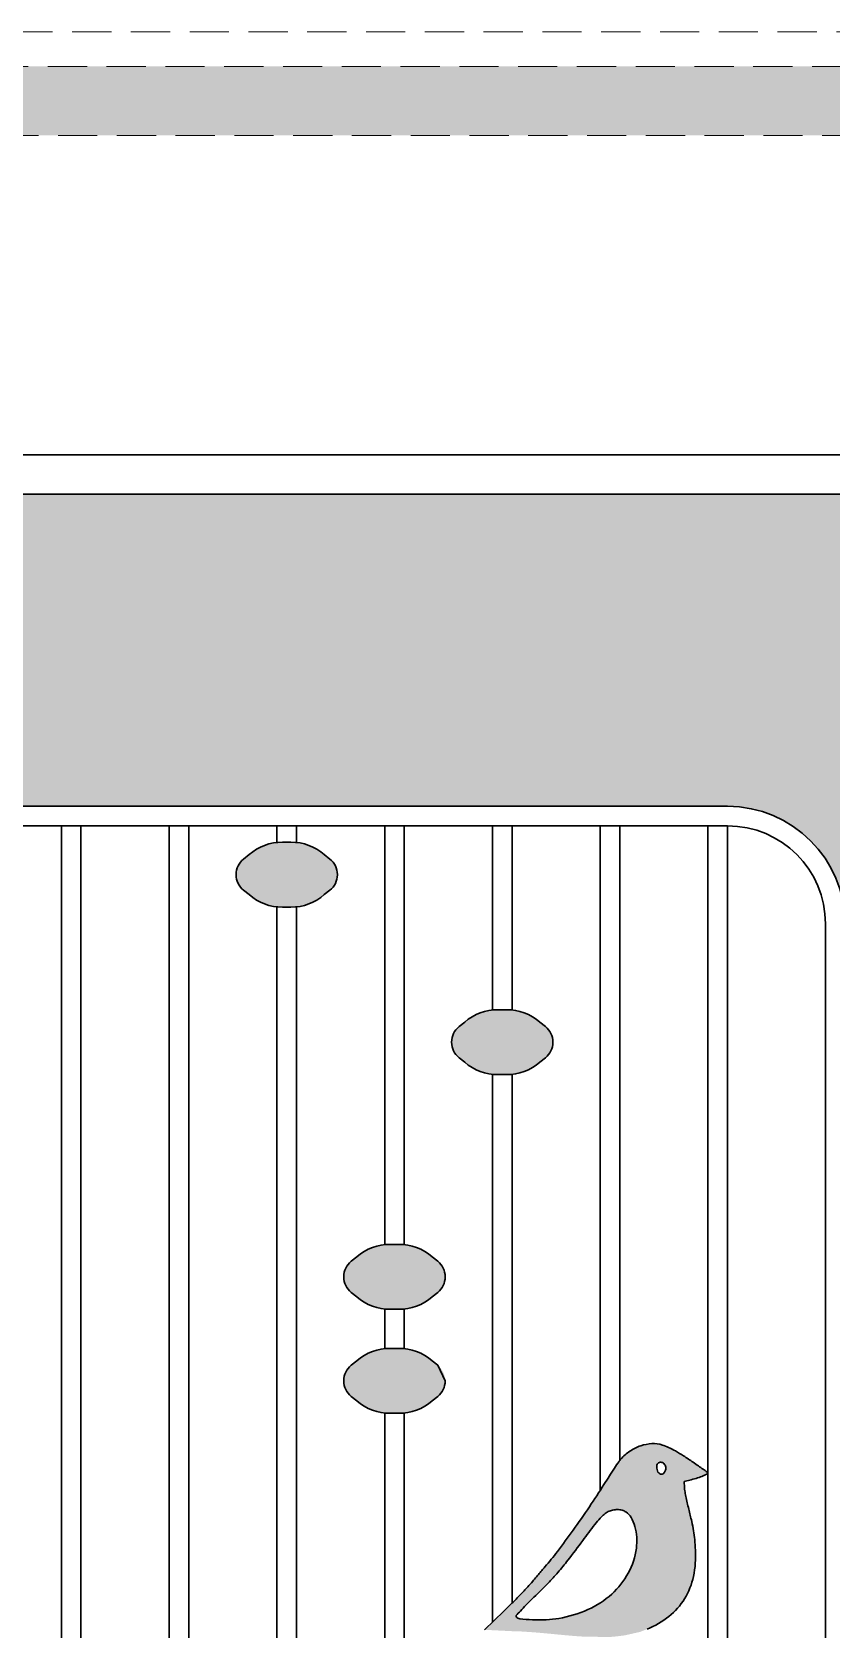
# Model space of a CAD drawing. Header units: millimetres. Extents: x 35877 to 3066687, y -650199 to -40525.
# Drawn here: x 147941.02 to 147961.42, y -180484.81 to -180444.06 of the extents above; entities that cross this region are included whole.
import ezdxf

# ---------------------------------------------------------------- set-up
doc = ezdxf.new("R2010")
doc.units = ezdxf.units.MM
doc.header["$MEASUREMENT"] = 0
doc.linetypes.add('DASHEDX2', pattern=[1.5, 1, -0.5])
for name, color, linetype, lineweight in [('dim05', 1, 'Continuous', 13), ('Dimension', 10, 'DASHEDX2', 20), ('Elevation 4.5', 206, 'Continuous', 5), ('FURNITURE', 32, 'Continuous', 9)]:
    doc.layers.add(name, color=color, linetype=linetype, lineweight=lineweight)

msp = doc.modelspace()

# ---------------------------------------------------------------- hatches: boundary and pattern name
at = {"layer": 'dim05', "lineweight": 0, "true_color": 0xa47149, "transparency": 33554572}
h = msp.add_hatch(color=35, dxfattribs=at)
h.dxf.hatch_style = 1
h.paths.add_polyline_path([(147967.7670996476, -180455.8526228707), (147921.7750088354, -180455.8526228707), (147921.7826582461, -180547.8119476445), (147967.7747490583, -180547.8119476445), (147967.7735097604, -180532.9134151558), (147961.7747490583, -180532.9134151558), (147961.7747490583, -180535.8119476445, -0.4142135623730951), (147958.7747490583, -180538.8119476445), (147930.7771956997, -180538.8119476445, -0.4142135623730951), (147927.7771956997, -180535.8119476445), (147927.7771956997, -180466.8178476894, -0.4142135623730951), (147930.7771956997, -180463.8178476894), (147958.7747490583, -180463.8178476894, -0.4142135623730951), (147961.7747490583, -180466.8178476894), (147961.7747490583, -180493.7135500387), (147967.7702490159, -180493.7135500387)])
at = {"layer": 'Dimension', "true_color": 0xd39e00, "transparency": 33554687}
h = msp.add_hatch(color=42, dxfattribs=at)
h.paths.add_polyline_path([(147779.4312892751, -180444.9377597726), (147779.4312892751, -180621.4179555147), (148030.1577684627, -180621.4179555147), (148030.1577684627, -180444.9377597726)])
h.paths.add_polyline_path([(147781.1909367456, -180446.6974072431), (148028.3981209922, -180446.6974072431), (148028.3981209922, -180619.6583080442), (147781.1909367456, -180619.6583080442)], flags=16)
at = {"layer": 'Elevation 4.5', "lineweight": 0, "true_color": 0x000000, "transparency": 33554628}
h = msp.add_hatch(color=18, dxfattribs=at)
h.dxf.hatch_style = 1
h.paths.add_polyline_path([(147948.8190167681, -180465.5657107987, 0.2335693837455621), (147948.6289833785, -180465.1655708325), (147948.4843137104, -180465.0512714502, 0.1866468864992518), (147947.6342409349, -180464.7347749603), (147947.4179077099, -180464.7347749603, 0.1866468864992447), (147946.5678349343, -180465.0512714502), (147946.4231652663, -180465.1655708326, 0.2294381312187929), (147946.2331318766, -180465.55789812, 0.2335693837448415), (147946.4231652663, -180465.9580380861), (147946.5678349343, -180466.0723374684, 0.1866468864992493), (147947.4179077099, -180466.3888339584), (147947.6342409349, -180466.3888339584, 0.1866468864992456), (147948.4843137104, -180466.0723374684), (147948.6289833784, -180465.9580380862, 0.2294381312761698)])
h = msp.add_hatch(color=18, dxfattribs=at)
h.dxf.hatch_style = 1
h.paths.add_polyline_path([(147954.3186089946, -180469.8399528653, 0.2335693837455621), (147954.1285756049, -180469.4398128992), (147953.9839059369, -180469.3255135169, 0.1866468864992518), (147953.1338331613, -180469.0090170269), (147952.9174999363, -180469.0090170269, 0.1866468864992447), (147952.0674271608, -180469.3255135169), (147951.9227574927, -180469.4398128992, 0.2294381312187929), (147951.732724103, -180469.8321401866, 0.2335693837448415), (147951.9227574927, -180470.2322801528), (147952.0674271608, -180470.346579535, 0.1866468864992493), (147952.9174999363, -180470.663076025), (147953.1338331613, -180470.663076025, 0.1866468864992456), (147953.9839059369, -180470.346579535), (147954.1285756049, -180470.2322801528, 0.2294381312761698)])
h = msp.add_hatch(color=18, dxfattribs=at)
h.dxf.hatch_style = 1
h.paths.add_polyline_path([(147951.5688128814, -180475.8281680061, 0.2335693837455621), (147951.3787794917, -180475.42802804), (147951.2341098237, -180475.3137286577, 0.1866468864992518), (147950.3840370481, -180474.9972321677), (147950.1677038231, -180474.9972321677, 0.1866468864992447), (147949.3176310475, -180475.3137286577), (147949.1729613795, -180475.42802804, 0.2294381312187929), (147948.9829279898, -180475.8203553274, 0.2335693837448415), (147949.1729613795, -180476.2204952936), (147949.3176310475, -180476.3347946758, 0.1866468864992493), (147950.1677038231, -180476.6512911658), (147950.3840370481, -180476.6512911658, 0.1866468864992456), (147951.2341098237, -180476.3347946758), (147951.3787794916, -180476.2204952936, 0.2294381312761698)])
h = msp.add_hatch(color=18, dxfattribs=at)
h.dxf.hatch_style = 1
h.paths.add_polyline_path([(147951.5688128814, -180478.4822270042, 0.2335693837455621), (147951.3787794917, -180478.082087038), (147951.2341098237, -180477.9677876557, 0.1866468864992518), (147950.3840370481, -180477.6512911658), (147950.1677038231, -180477.6512911658, 0.1866468864992447), (147949.3176310475, -180477.9677876557), (147949.1729613795, -180478.0820870381, 0.2294381312187929), (147948.9829279898, -180478.4744143255, 0.2335693837448415), (147949.1729613795, -180478.8745542916), (147949.3176310475, -180478.9888536739, 0.1866468864992493), (147950.1677038231, -180479.3053501639), (147950.3840370481, -180479.3053501639, 0.1866468864992456), (147951.2341098237, -180478.9888536739), (147951.3787794916, -180478.8745542917, 0.2294381312761698)])
h = msp.add_hatch(color=18, dxfattribs=at)
h.dxf.hatch_style = 1
edge = h.paths.add_edge_path()
edge.add_arc((147974.8492462695, -180493.2130280289), 22.71277757108558, 507.18851789711357, 507.8382754307384, ccw=False)
edge.add_arc((147969.5691350811, -180489.8087307735), 16.43035654375045, 506.36276235670414, 507.1885178933482, ccw=False)
edge.add_arc((147970.547837126, -180490.4599271002), 17.60590507442646, 505.7126965902337, 506.36267839571167, ccw=False)
edge.add_arc((147956.5589606608, -180480.9219042679), 0.674793347500813, 498.8310564494863, 505.71269656689344, ccw=False)
edge.add_arc((147956.9556772923, -180481.2688237704), 1.201801152872894, 484.0079692633073, 498.83105645645423, ccw=False)
edge.add_arc((147956.9340976015, -180481.2368401597), 1.163218327600577, 468.8201198875571, 484.007969265302, ccw=False)
edge.add_arc((147956.8968613115, -180481.1275910767), 1.047797777297143, 452.784597418169, 468.8200135968284, ccw=False)
edge.add_arc((147956.882990814, -180480.8424169415), 0.7622865198643559, 432.43001919093206, 452.78459742634254, ccw=False)
edge.add_arc((147956.7237841664, -180481.3452137415), 1.289687106465092, 425.01576951251707, 432.4300191824818, ccw=False)
edge.add_arc((147956.1602138834, -180482.5546630829), 2.62399560651567, 420.65778612325323, 425.015769527549, ccw=False)
edge.add_arc((147955.5526629469, -180483.6354395273), 3.863832637452334, 417.08159717631605, 420.65778610862327, ccw=False)
edge.add_arc((147952.9704578281, -180487.6241112359), 8.615388727239672, 415.1179514214472, 417.0815971825976, ccw=False)
edge.add_arc((147925.4917153806, -180527.0402768555), 56.66448235709579, 414.95139004013964, 415.11795143395045, ccw=False)
edge.add_arc((147938.9716305535, -180507.8236829588), 33.19140002734221, 414.70247114536494, 414.95138999453985, ccw=False)
edge.add_arc((147918.3540084394, -180536.9456581734), 68.87298886579251, 414.599881686053, 414.7024711920124, ccw=False)
edge.add_arc((147958.1036313776, -180481.0127496339), 0.2543122433924807, 409.23396222174586, 414.5998816835639, ccw=False)
edge.add_arc((147958.2584743166, -180480.8331472441), 0.01717651394238802, 298.2086449427716, 409.2339621064502, ccw=False)
edge.add_arc((147957.5800712124, -180479.5683890568), 1.452392192579913, 293.39255604367804, 298.2086449264236, ccw=False)
edge.add_arc((147957.5089480029, -180479.403974414), 1.631530925651959, 287.9265988577175, 293.39255603968763, ccw=False)
edge.add_arc((147957.3442820283, -180478.894966789), 2.166510967779784, 283.5076512464655, 287.9265988597203, ccw=False)
edge.add_line((147957.8503252858, -180481.0015493284), (147957.6660203286, -180481.0458230652))
edge.add_line((147957.6660203286, -180481.0458230652), (147957.6750695239, -180481.2008094563))
edge.add_arc((147958.4268777165, -180481.1569136076), 0.7530885764697608, 183.3415367850405, 189.8132274063442)
edge.add_arc((147963.1187857085, -180480.3453648308), 5.514665208493895, 189.8132273977349, 191.3045693805245)
edge.add_arc((147963.7694707267, -180480.2152980957), 6.178222552240888, 191.3045063873774, 192.83882660824)
edge.add_arc((147964.0206568101, -180480.1580557195), 6.435848517784304, 192.8387855309574, 194.327813124649)
edge.add_arc((147946.1050729976, -180484.7339437421), 12.0548760364553, 372.79593632246485, 374.32781313336847, ccw=False)
edge.add_arc((147953.9678425789, -180482.9481527603), 3.991862026780903, 369.3030193230325, 372.795936313089, ccw=False)
edge.add_arc((147954.5808467164, -180482.8477319761), 3.370687006033028, 365.4349192712607, 369.3029465733015, ccw=False)
edge.add_arc((147951.4301557819, -180483.147497434), 6.535606071972467, 363.0776751452507, 365.434919261805, ccw=False)
edge.add_arc((147955.3536320332, -180482.9365427595), 2.606462683265474, 348.2130280679449, 363.0776751474744, ccw=False)
edge.add_arc((147956.1494250858, -180483.1026037519), 1.793527977553087, 328.5414436490827, 348.21302806692677, ccw=False)
edge.add_arc((147956.2143209785, -180483.1423074661), 1.717449979413286, 308.3756672838874, 328.5414436466636, ccw=False)
edge.add_arc((147955.8872160234, -180482.7292434793), 2.244346087587395, 291.87328044192355, 308.37566728397655, ccw=False)
edge.add_line((147956.7233584944, -180484.8120193023), (147956.5442444007, -180484.8839256973))
edge.add_line((147956.5442444007, -180484.8839256973), (147956.1849950991, -180484.9657253931))
edge.add_arc((147955.8900266618, -180483.4262586653), 1.567470632925063, 277.56564977978604, 280.84665759657577, ccw=False)
edge.add_arc((147955.3470202293, -180479.3379193822), 5.691712875962254, 276.30901441719755, 277.5656498050415, ccw=False)
edge.add_arc((147955.2855739003, -180478.7821471672), 6.250871535311828, 275.0656264996744, 276.3090143952424, ccw=False)
edge.add_arc((147955.4159951312, -180480.2534569299), 4.773792622310335, 273.5437563876856, 275.06562649984016, ccw=False)
edge.add_line((147955.7110670257, -180485.0181215118), (147955.2042272805, -180485.0024077156))
edge.add_line((147955.2042272805, -180485.0024077156), (147955.0782956538, -180485.0024077156))
edge.add_arc((147955.0782956542, -180483.9538314595), 1.048576256143861, 265.59734921097856, 269.99999997773614, ccw=False)
edge.add_arc((147957.2525943077, -180455.7133791094), 29.37260710579882, 265.2029313430513, 265.59734923576883, ccw=False)
edge.add_arc((147957.0489470357, -180458.1404895448), 26.9369681186945, 264.689736578647, 265.20285114690364, ccw=False)
edge.add_arc((147958.0300383007, -180447.5856307403), 37.53732586980061, 264.28949384960623, 264.68967636624086, ccw=False)
edge.add_arc((147952.3220910448, -180504.6659785485), 19.82770500941959, 444.2894938446994, 445.0815518794412)
edge.add_arc((147952.2414480461, -180505.6029151013), 20.76810566715427, 445.0815098229188, 445.8465121889648)
edge.add_arc((147952.4054261354, -180503.3447303943), 18.50397515314464, 445.8464822961825, 446.602538210004)
edge.add_arc((147953.3149292197, -180488.0245881155), 3.156859616249403, 446.6025382128933, 449.3996516514537)
edge.add_arc((147953.4315387145, -180476.8960703275), 7.972269097740296, 268.96301938768136, 269.39965163686344, ccw=False)
edge.add_line((147953.2872586779, -180484.8670337472), (147952.5770662729, -180484.8312670224))
edge.add_arc((147936.4527788865, -180467.5229426787), 23.65524752161354, 312.9716816911183, 316.0595494074697)
edge.add_arc((147941.9452391352, -180472.8380377229), 16.01214733226215, 316.1165142699844, 317.103223198142)
edge.add_arc((147950.8400426661, -180481.1026668127), 3.870416654803198, 317.1032232022504, 319.9367719981558)
edge.add_arc((148029.4191282528, -180547.1862554194), 98.80242968147073, 499.8483155018872, 499.9367720008196, ccw=False)
edge.add_arc((148016.2075574424, -180536.0408195877), 81.51757089850346, 499.7442981335809, 499.84824900162573, ccw=False)
edge.add_arc((148012.9160997267, -180533.2539188637), 77.20474009557171, 499.6546188707312, 499.7442492773851, ccw=False)
edge.add_arc((147958.5783170562, -180487.0980865157), 5.909891156234724, 499.0555394568858, 499.6546188897753, ccw=False)
edge.add_arc((147948.2400035523, -180478.1287070618), 7.776981894013973, 319.0555394373171, 322.7772869498338)
edge.add_arc((147934.9068157458, -180467.9999334512), 24.52111375975269, 322.7772869481498, 324.358603487159)
edge.add_arc((147933.0138908181, -180466.6426625936), 26.85035160999695, 324.3586034888878, 325.9132567067927)
edge.add_arc((147938.5291562166, -180470.3749172454), 20.19093142486694, 325.9132567050606, 327.8382754334737)
edge = h.paths.add_edge_path(flags=16)
edge.add_arc((147956.9714811731, -180480.6821723643), 0.2322651146118047, 320.0565319747831, 335.5046511043514)
edge.add_arc((147957.0234556667, -180480.7058534105), 0.1751499683182469, 335.5046511316532, 368.709610807853)
edge.add_arc((147957.0326765801, -180480.7044408295), 0.1658214834924032, 368.7096107950683, 403.3021900527262)
edge.add_arc((147957.0703079751, -180480.6689760809), 0.1141120038685766, 403.3021900449339, 446.9972035332137)
edge.add_arc((147957.0710162952, -180480.6554731381), 0.1005904958060329, 446.9972035441938, 494.9999851013681)
edge.add_arc((147957.0675417696, -180480.6519986486), 0.09567680006221069, 494.9999690421509, 528.6741215180718)
edge.add_arc((147957.2274249067, -180480.6840215556), 0.2587353297781608, 528.674121517435, 544.70662123329)
edge.add_arc((147957.2407778401, -180480.6829221911), 0.272133442740565, 184.7066212300402, 200.3928668957784)
edge.add_arc((147957.1063171989, -180480.7329086011), 0.1286820390840577, 200.3928669125619, 227.8553518017901)
edge.add_arc((147957.1162133431, -180480.7219734637), 0.1434302898713241, 227.8553517775366, 249.4408274158013)
edge.add_arc((147957.0898316785, -180480.7923128909), 0.06830621089635083, 249.4408274535614, 287.0166619993391)
edge.add_arc((147957.0852920356, -180480.777479817), 0.08381841382622764, 287.016661967595, 320.0565319813447)
edge = h.paths.add_edge_path(flags=16)
edge.add_arc((147956.0030528099, -180482.0920235628), 0.3224896342936749, 416.488537542685, 435.4540182361438)
edge.add_arc((147955.9585648618, -180482.2634779394), 0.4996217341068242, 435.4540182223546, 449.1167772766733)
edge.add_arc((147955.9579819696, -180482.3012879079), 0.5374361954011544, 449.116777292074, 462.3035776651715)
edge.add_arc((147955.9423107187, -180482.2294346183), 0.4638938039961975, 462.3035776448494, 477.0290246828616)
edge.add_arc((147956.0143185869, -180482.3705812095), 0.622347246046015, 477.0290246944884, 488.8525266191497)
edge.add_arc((147956.1261251669, -180482.5093797882), 0.8005767519077509, 488.852526620897, 498.6414718494698)
edge.add_arc((147957.7777985255, -180483.9634023545), 3.00107817356593, 498.6414718435628, 502.7750812498119)
edge.add_arc((148009.2354548864, -180523.0571746246), 67.62470719938264, 502.7750812519495, 503.2057149838819)
edge.add_arc((147920.6420143683, -180456.7945946775), 43.00768952093476, 322.362346444899, 323.20571498449453, ccw=False)
edge.add_arc((147948.8532886904, -180478.5497506701), 7.382378137841509, 319.25591349601183, 322.36234644444687, ccw=False)
edge.add_arc((147949.9548369529, -180479.4987072948), 5.928443046414641, 315.6701561243863, 319.2559134963909, ccw=False)
edge.add_arc((147939.4529925135, -180469.2397017754), 20.60958506176154, 314.2519931123239, 315.6701561233273, ccw=False)
edge.add_arc((147966.7787515539, -180497.288425902), 18.5494245306522, 494.2519931123489, 495.1327331369088)
edge.add_arc((147957.3696907843, -180487.9228590799), 5.27372242245683, 495.1327331428471, 497.3791390206788)
edge.add_arc((147959.1508334363, -180489.5619009635), 7.694244565161012, 497.379139006891, 498.5496968411185)
edge.add_arc((147953.3996726511, -180484.4825899217), 0.02122358009796283, 498.549696821558, 572.6178815668867)
edge.add_arc((147953.4874134279, -180484.4264387634), 0.125393616470867, 212.6178815554509, 264.115143123585)
edge.add_arc((147954.0174094511, -180479.2844823529), 5.294591959775962, 264.1151431314591, 267.5967918650779)
edge.add_arc((147953.9635866178, -180480.5669399512), 4.011005426326134, 267.5967918650412, 272.6627130661531)
edge.add_arc((147954.0247300302, -180481.8816655603), 2.694858799206424, 272.6627130656112, 279.4880150805329)
edge.add_arc((147953.9688550683, -180481.5473403639), 3.033820962743133, 279.4880150801967, 294.1875493503518)
edge.add_arc((147954.2579102352, -180482.1908912654), 2.328334852051495, 294.187549350941, 312.1125866089341)
edge.add_arc((147954.4558826495, -180482.409894943), 2.033113430747092, 312.1125866110718, 331.436589996265)
edge.add_arc((147954.637280104, -180482.5086430496), 1.826579595609213, 331.436513702412, 352.379205025697)
edge.add_arc((147955.0355934212, -180482.5619365382), 1.424716814798801, 352.3792050319467, 363.8392714698197)
edge.add_arc((147955.1487897821, -180482.5543401116), 1.311265848237073, 363.8392714641251, 376.0342070607451)
edge.add_arc((147955.4048419943, -180482.4807528538), 1.044849219870216, 376.0342070657481, 389.5828357131268)
edge.add_arc((147955.9509196852, -180482.170753896), 0.4169159444802546, 389.5828357105138, 416.4885375356303)

# ---------------------------------------------------------------- linework, layer by layer
at = {"layer": 'Dimension', "color": 42, "true_color": 0xd39e00, "transparency": 33554687, "elevation": 0.1188055700500966}
for points in [[(147778.5514655398, -180444.0579360374), (148031.037592198, -180444.0579360374), (148031.037592198, -180622.2977792499), (147778.5514655398, -180622.2977792499)], [(147779.4312892751, -180444.9377597726), (148030.1577684627, -180444.9377597726), (148030.1577684627, -180621.4179555147), (147779.4312892751, -180621.4179555147)], [(147781.1909367456, -180446.6974072431), (148028.3981209922, -180446.6974072431), (148028.3981209922, -180619.6583080442), (147781.1909367456, -180619.6583080442)]]:
    msp.add_lwpolyline(points, close=True, dxfattribs=at)
at = {"layer": 'Elevation 4.5', "color": 18, "lineweight": 30, "true_color": 0x000000, "transparency": 33554687}
for p, q in [((147968.7670996476, -180454.8526228707), (147920.7750088354, -180454.8526228707)), ((147941.7764820959, -180464.3178476894), (147941.7764820959, -180496.7939425469)), ((147942.2764820959, -180464.3178476894), (147942.2764820959, -180492.6390030094)), ((147944.5262782091, -180464.3178476894), (147944.5262782091, -180473.8728272854)), ((147945.0262782091, -180464.3178476894), (147945.0262782091, -180473.8558991479)), ((147947.2760743223, -180464.3178476894), (147947.2760743223, -180464.7409994127)), ((147947.7760743223, -180464.3178476894), (147947.7760743223, -180464.7409994127)), ((147950.0258704356, -180464.3178476894), (147950.0258704356, -180475.0034566202)), ((147950.5258704356, -180464.3178476894), (147950.5258704356, -180475.0034566201)), ((147952.7756665488, -180464.3178476894), (147952.7756665488, -180469.0152414793)), ((147953.2756665488, -180464.3178476894), (147953.2756665488, -180469.0152414793)), ((147955.525462662, -180464.3178476894), (147955.525462662, -180472.6633204161)), ((147956.025462662, -180464.3178476894), (147956.025462662, -180472.6792159316)), ((147958.2752587752, -180464.3178476894), (147958.2752587752, -180472.047307092)), ((147958.7752587752, -180464.3178477414), (147958.7752587752, -180472.0646814924)), ((147947.2760743223, -180466.3826095059), (147947.2760743223, -180501.4653672348)), ((147947.7760743223, -180466.3826095059), (147947.7760743223, -180501.9527288016)), ((147952.7756665488, -180470.6568515726), (147952.7756665488, -180484.6394894984)), ((147953.2756665488, -180470.6568515725), (147953.2756665488, -180484.1525964737)), ((147958.2752587752, -180472.047307092), (147958.2752587752, -180485.8598618479)), ((147958.7752587752, -180472.0646814924), (147958.7752587752, -180485.8598618479)), ((147955.525462662, -180472.6633204161), (147955.525462662, -180481.2744254461)), ((147956.025462662, -180472.6792159316), (147956.025462662, -180480.5087143029)), ((147944.5262782091, -180473.8728272854), (147944.5262782091, -180485.7859306848)), ((147945.0262782091, -180473.8558991479), (147945.0262782091, -180485.7859306848)), ((147950.0258704356, -180476.6450667134), (147950.0258704356, -180477.6575156182)), ((147950.5258704356, -180476.6450667134), (147950.5258704356, -180477.6575156182)), ((147950.0258704356, -180479.2991257114), (147950.0258704356, -180485.4975977929)), ((147950.5258704356, -180479.2991257114), (147950.5258704356, -180485.4806696554)), ((147957.8503256904, -180481.0015492312), (147957.6660203286, -180481.0458230652)), ((147957.6660203286, -180481.0458230652), (147957.6750694848, -180481.2008087878)), ((147955.525462662, -180481.9706339413), (147955.525462662, -180481.9801088831)), ((147952.5770662729, -180484.8312670224), (147953.0678549958, -180484.357338949))]:
    msp.add_line(p, q, dxfattribs=at)
msp.add_lwpolyline([(147968.7670996476, -180454.8526228707), (147920.7750088354, -180454.8526228707), (147920.7826582461, -180547.8119476445), (147968.7747490583, -180547.8119476445)], close=True, dxfattribs=at)
msp.add_lwpolyline([(147961.2747490583, -180493.7135500387), (147961.2747490583, -180466.8178476894, 0.4142135623730951), (147958.7747490583, -180464.3178476894), (147930.7771956997, -180464.3178476894, 0.4142135623730951), (147928.2771956997, -180466.8178476894), (147928.2771956997, -180535.8119476445, 0.4142135623730951), (147930.7771956997, -180538.3119476445), (147958.7747490583, -180538.3119476445, 0.4142135623730951), (147961.2747490583, -180535.8119476445), (147961.2747490583, -180532.9134151558)], format="xyb", dxfattribs=at)
for points in [[(147948.8190167681, -180465.55789812), (147948.8190167681, -180465.5657107987, -0.2294381312374742), (147948.6289833785, -180465.9580380861), (147948.4843137104, -180466.0723374684, -0.1866468864992491), (147947.6342409349, -180466.3888339584), (147947.4179077099, -180466.3888339584, -0.1866468864992491), (147946.5678349343, -180466.0723374684), (147946.4231652663, -180465.9580380861, -0.2294381312374742), (147946.2331318766, -180465.5657107987), (147946.2331318766, -180465.55789812, -0.2294381312374741), (147946.4231652663, -180465.1655708325), (147946.5678349343, -180465.0512714502, -0.1866468864992491), (147947.4179077099, -180464.7347749603), (147947.6342409349, -180464.7347749603, -0.1866468864992491), (147948.4843137104, -180465.0512714502), (147948.6289833785, -180465.1655708325, -0.2294381312374741)], [(147954.3186089946, -180469.8321401866), (147954.3186089946, -180469.8399528653, -0.2294381312374742), (147954.1285756049, -180470.2322801527), (147953.9839059369, -180470.346579535, -0.1866468864992491), (147953.1338331613, -180470.663076025), (147952.9174999363, -180470.663076025, -0.1866468864992491), (147952.0674271607, -180470.346579535), (147951.9227574927, -180470.2322801527, -0.2294381312374742), (147951.732724103, -180469.8399528653), (147951.732724103, -180469.8321401866, -0.2294381312374741), (147951.9227574927, -180469.4398128991), (147952.0674271607, -180469.3255135168, -0.1866468864992491), (147952.9174999363, -180469.0090170269), (147953.1338331613, -180469.0090170269, -0.1866468864992491), (147953.9839059369, -180469.3255135168), (147954.1285756049, -180469.4398128991, -0.2294381312374741)], [(147951.5688128814, -180475.8203553274), (147951.5688128814, -180475.8281680061, -0.2294381312374742), (147951.3787794917, -180476.2204952936), (147951.2341098237, -180476.3347946758, -0.1866468864992491), (147950.3840370481, -180476.6512911658), (147950.1677038231, -180476.6512911658, -0.1866468864992491), (147949.3176310475, -180476.3347946758), (147949.1729613795, -180476.2204952936, -0.2294381312374742), (147948.9829279898, -180475.8281680061), (147948.9829279898, -180475.8203553274, -0.2294381312374741), (147949.1729613795, -180475.42802804), (147949.3176310475, -180475.3137286577, -0.1866468864992491), (147950.1677038231, -180474.9972321677), (147950.3840370481, -180474.9972321677, -0.1866468864992491), (147951.2341098237, -180475.3137286577), (147951.3787794917, -180475.42802804, -0.2294381312374741)], [(147951.5688128814, -180478.4744143255), (147951.5688128814, -180478.4822270042, -0.2294381312374742), (147951.3787794917, -180478.8745542916), (147951.2341098237, -180478.9888536739, -0.1866468864992491), (147950.3840370481, -180479.3053501639), (147950.1677038231, -180479.3053501639, -0.1866468864992491), (147949.3176310475, -180478.9888536739), (147949.1729613795, -180478.8745542916, -0.2294381312374742), (147948.9829279898, -180478.4822270042), (147948.9829279898, -180478.4744143255, -0.2294381312374741), (147949.1729613795, -180478.082087038), (147949.3176310475, -180477.9677876557, -0.1866468864992491), (147950.1677038231, -180477.6512911658), (147950.3840370481, -180477.6512911658, -0.1866468864992491), (147951.2341098237, -180477.9677876557), (147951.3787794917, -180478.082087038)], [(147956.999888092, -180480.5843448979, 0.147998), (147956.9737281576, -180480.633208857, 0.070065), (147956.9695616979, -180480.7052473986, 0.06855499999999999), (147956.9857001599, -180480.7777482834, 0.120405), (147957.0199709258, -180480.8283202792, 0.09446399999999999), (147957.0658442934, -180480.8562686866, 0.16544), (147957.1098213431, -180480.8576286758, 0.145171), (147957.1495537614, -180480.8312939146, 0.06750700000000001), (147957.1828410738, -180480.7784743675, 0.145904), (147957.1965861991, -180480.6793330379, 0.152099), (147957.1533523739, -180480.5907125692, 0.193), (147957.0762852185, -180480.55502073, 0.212568)], [(147955.7314983546, -180481.8162087618, 0.051635), (147955.6239103892, -180481.8859189211, 0.042739), (147955.5252204234, -180481.9803839234, 0.018038), (147955.3881408092, -180482.1479117312, 0.001879), (147955.0821909596, -180482.5537793363, -0.00368), (147954.6993000458, -180483.057927486, -0.013555), (147954.4464114729, -180483.3680994029, -0.015647), (147954.1956187416, -180483.641436682, -0.006188), (147953.834672172, -180484.001892894, 0.003843), (147953.6319699228, -180484.2024302134, 0.009801), (147953.4890280553, -180484.351780115, 0.005108), (147953.3837649441, -180484.468540537, 0.334926), (147953.3817963522, -180484.4940301265, 0.228559), (147953.4745569249, -180484.5511715554, 0.015192), (147953.7953834294, -180484.5744169901, 0.022109), (147954.1499264935, -180484.5736146299, 0.029789), (147954.4689485168, -180484.5396598951, 0.06422699999999999), (147955.2118826407, -180484.3148215451, 0.078375), (147955.8192804445, -180483.9181047012, 0.084521), (147956.2415656816, -180483.3819475811, 0.091628), (147956.4477260786, -180482.7508792818, 0.050044), (147956.4571136985, -180482.4665525584, 0.053263), (147956.409043411, -180482.1921538121, 0.059186), (147956.3134876895, -180481.9649303138, 0.11794), (147956.1811014377, -180481.8231402232, 0.082944), (147956.0840467607, -180481.7798704847, 0.059685), (147955.9662662086, -180481.7639155645, 0.057602), (147955.8434585434, -180481.7761954885, 0.06434)]]:
    msp.add_lwpolyline(points, format="xyb", close=True, dxfattribs=at)
for centre, radius, start, end in [((147956.9556772923, -180481.2688237703), 1.201801152876731, 124.0096148931031, 138.8310456267018), ((147956.9340976015, -180481.2368401598), 1.163218327678083, 108.8210616141975, 124.0096694732248), ((147956.8968613115, -180481.1275910768), 1.04779777737952, 92.78452571418387, 108.8210590630297), ((147956.882990814, -180480.8424169415), 0.7622865199143046, 72.42988820945605, 92.78449885864198), ((147956.7237841666, -180481.3452137415), 1.289687106467398, 65.01570529341346, 72.42994177441042), ((147956.1602138832, -180482.5546630822), 2.623995605995932, 60.65765877450105, 65.01573794821155), ((147955.552662947, -180483.6354395279), 3.863832637864203, 57.08158734325252, 60.65769963832688), ((147970.547837123, -180490.459927103), 17.60590507348274, 145.7126971825499, 146.3603669503059), ((147956.5589606609, -180480.9219042679), 0.6747933476355904, 138.8310371636147, 145.7127123343756), ((147952.9704578289, -180487.6241112357), 8.615388726649833, 55.11799986592235, 57.08159277425433), ((147925.4917153734, -180527.0402768457), 56.66448235315305, 54.95134268890457, 55.11795878767074), ((147938.9716305699, -180507.82368297), 33.19140002708405, 54.70264562629841, 54.95130921350427), ((147974.8492462702, -180493.2130280289), 22.7127775716815, 147.1885409269856, 147.8382733257698), ((147969.5691350813, -180489.8087307726), 16.43035654344781, 146.3602855492836, 147.1885497326419), ((147957.3442820284, -180478.8949667893), 2.166510967498774, 283.507662248338, 287.9266817824661), ((147957.508948003, -180479.4039744135), 1.631530926074752, 287.9267089655323, 293.3926064959586), ((147918.3540084413, -180536.9456581665), 68.87298885913003, 54.59988122828093, 54.70255525863599), ((147957.5800712125, -180479.5683890569), 1.452392192378978, 293.3926127278198, 298.2086453041163), ((147958.1036313775, -180481.0127496341), 0.2543122435719983, 49.23395827043329, 54.59975870053583), ((147958.2584743166, -180480.8331472441), 0.01717651394821247, 298.2086769352073, 49.23390349069562), ((147938.5291562162, -180470.3749172459), 20.19093142500675, 325.9134140560444, 327.8382778035947), ((147958.4268777165, -180481.1569136075), 0.7530885764547112, 183.3414858442371, 189.8132714204222), ((147963.1187857094, -180480.3453648308), 5.514665209368815, 189.8132334051998, 191.3035902128875), ((147963.7694707263, -180480.2152980948), 6.178222552010446, 191.3036323955781, 192.8389071388561), ((147933.0138908179, -180466.6426625925), 26.85035161077118, 324.358849780011, 325.9133750284192), ((147964.0206568095, -180480.1580557191), 6.435848517269968, 192.8388628338731, 194.3278446025062), ((147946.1050729971, -180484.7339437405), 12.05487603655545, 12.79595917400848, 14.32779632284443), ((147934.906815746, -180467.9999334517), 24.5211137593664, 322.7773055829755, 324.3588731745331), ((147953.9678425792, -180482.9481527606), 3.991862026580391, 9.303983261018027, 12.79600535021208), ((147954.580846716, -180482.8477319756), 3.370687006320364, 5.434928003846687, 9.304088135745097), ((147951.4301557819, -180483.1474974337), 6.535606071959995, 3.077629347307477, 5.434923765860209), ((147948.2400035523, -180478.1287070612), 7.776981894470183, 319.0555098950846, 322.7773457034842), ((147955.3536320334, -180482.9365427595), 2.606462683102706, 348.2129954074823, 3.077560318773271), ((148029.4191282599, -180547.1862554322), 98.8024296951526, 139.8483036133565, 139.9367682922542), ((148016.2075574444, -180536.0408195925), 81.51757090312233, 139.7460189275047, 139.8482345931094), ((148012.9160997359, -180533.2539188612), 77.20474010099319, 139.6546221480217, 139.7460662081323), ((147958.5783170554, -180487.0980865158), 5.909891155698539, 139.0555783221133, 139.654661627698), ((147956.1494250858, -180483.1026037519), 1.793527977537208, 328.5427365636507, 348.2129806025584), ((147940.6778140922, -180471.6190945789), 17.77060933858912, 315.1373363480837, 316.1166298538825), ((147941.945239134, -180472.8380377251), 16.01214733164903, 316.1165811286052, 317.1032083575601), ((147950.840042666, -180481.1026668123), 3.870416655076666, 317.1031617686853, 319.9368666134842), ((147942.9716243767, -180473.9019356355), 14.53441884502409, 313.9987664829326, 315.1373388478677), ((147956.2143209784, -180483.1423074661), 1.717449979410189, 308.3753305739515, 328.5427938365411), ((147955.8872160234, -180482.7292434793), 2.244346087537092, 291.8732389280252, 308.3754096229814)]:
    msp.add_arc(centre, radius, start, end, dxfattribs=at)
at = {"layer": 'FURNITURE', "lineweight": 30, "transparency": 33554687}
msp.add_lwpolyline([(147967.7747490583, -180547.8119476445), (147967.7670996476, -180455.8526228707), (147921.7750088354, -180455.8526228707), (147921.7826582461, -180547.8119476445)], dxfattribs=at)
msp.add_lwpolyline([(147961.7747490583, -180493.7135500387), (147961.7747490583, -180466.8178476894, 0.414213562373095), (147958.7747490583, -180463.8178476894), (147930.7771956997, -180463.8178476894, 0.414213562373095), (147927.7771956997, -180466.8178476894), (147927.7771956997, -180535.8119476445, 0.414213562373095), (147930.7771956997, -180538.8119476445), (147958.7747490583, -180538.8119476445, 0.414213562373095), (147961.7747490583, -180535.8119476445), (147961.7747490583, -180532.9134151558)], format="xyb", dxfattribs=at)

doc.saveas('drawing.dxf')
